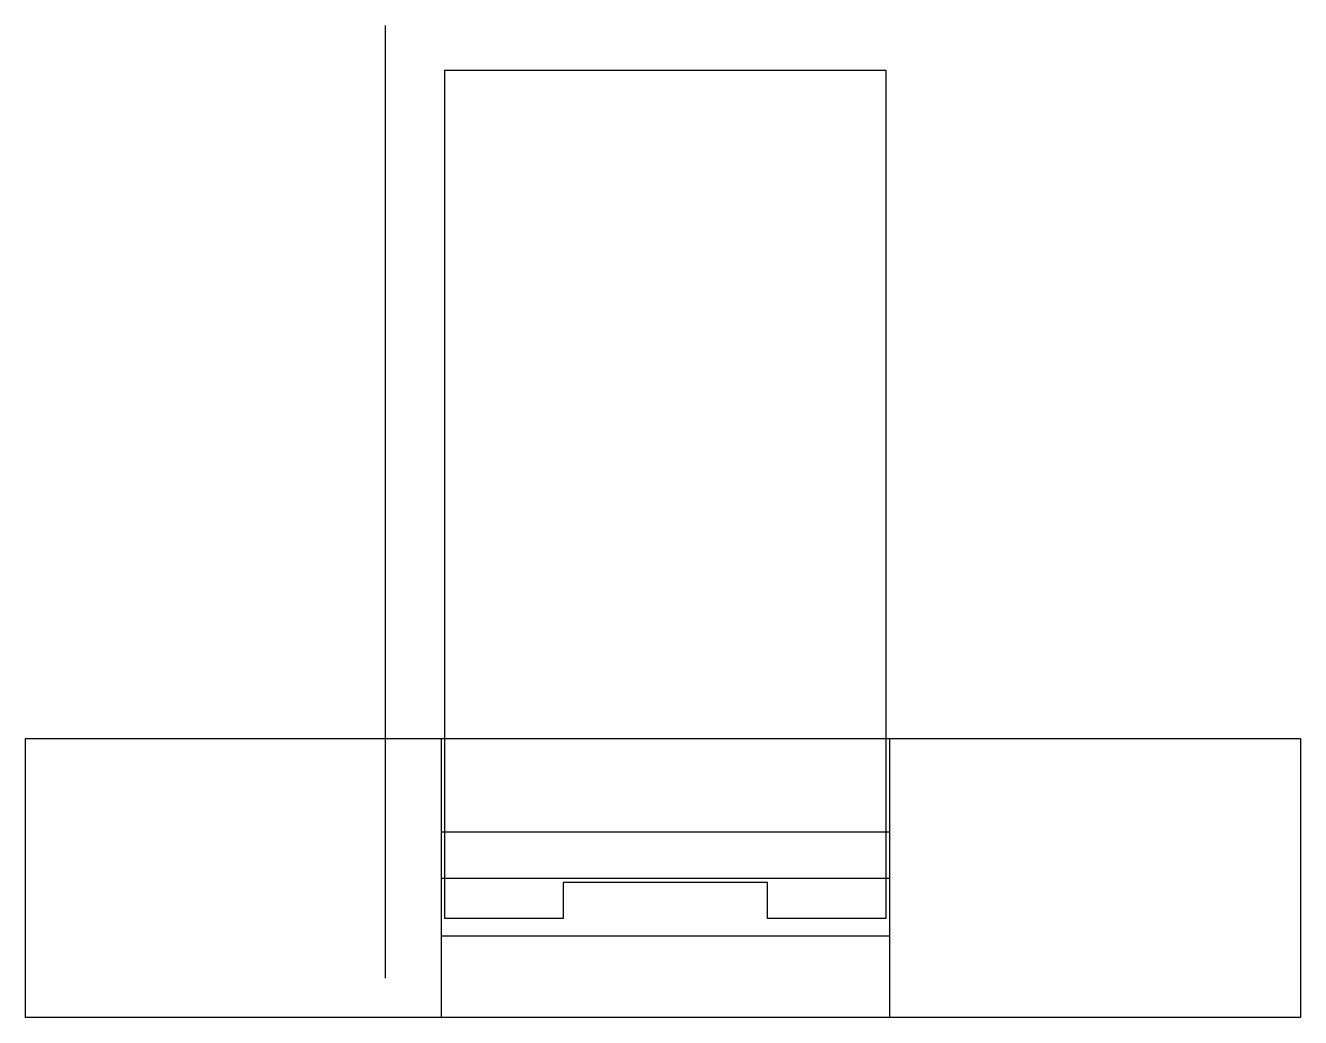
# Model space of a CAD drawing. Header units: millimetres. Extents: x 32 to 64, y -49 to -24.1.
import ezdxf

# ---------------------------------------------------------------- set-up
doc = ezdxf.new("R2010")
doc.units = ezdxf.units.MM
doc.layers.get('0').update_dxf_attribs({"linetype": 'CONTINUOUS'})

msp = doc.modelspace()

# ---------------------------------------------------------------- linework, layer by layer
for p, q in [((41.025, -24.101), (41.025, -48.011)), ((42.435, -42), (42.435, -49)), ((53.685, -42), (53.685, -49)), ((53.685, -44.351), (42.435, -44.351)), ((42.435, -45.5), (53.685, -45.5)), ((42.435, -46.947), (53.685, -46.947))]:
    msp.add_line(p, q)
for points in [[(45.495, -46.511), (42.525, -46.511), (42.525, -25.226), (53.595, -25.226), (53.595, -46.511), (50.625, -46.511), (50.625, -45.611), (45.495, -45.611)], [(32, -42), (64, -42), (64, -49), (32, -49)]]:
    msp.add_lwpolyline(points, close=True)

doc.saveas('drawing.dxf')
